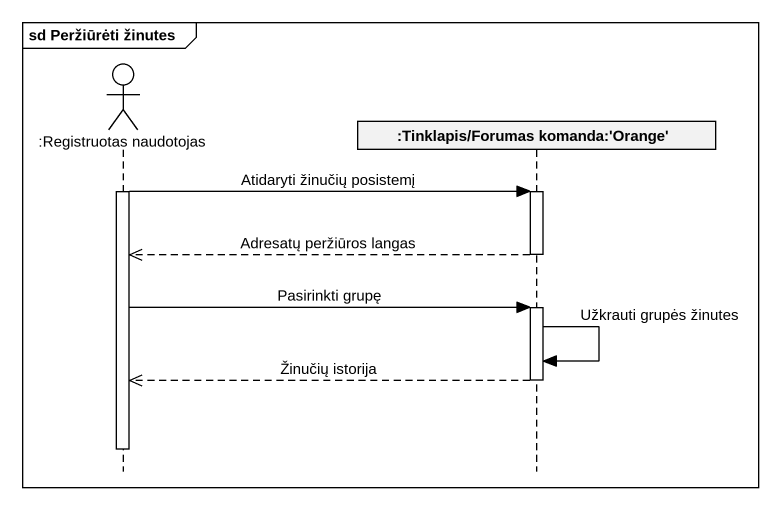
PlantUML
@startuml
mainframe sd Peržiūrėti žinutes
hide footbox
actor ":Registruotas naudotojas" as Registruotas_naudotojas
participant ":Tinklapis/Forumas komanda:'Orange'" as Tinklapis_Forumas_komanda

activate Registruotas_naudotojas
Registruotas_naudotojas -> Tinklapis_Forumas_komanda : Atidaryti žinučių posistemį
activate Tinklapis_Forumas_komanda
Tinklapis_Forumas_komanda -->> Registruotas_naudotojas : Adresatų peržiūros langas
deactivate Tinklapis_Forumas_komanda
Registruotas_naudotojas -> Tinklapis_Forumas_komanda : Pasirinkti grupę
activate Tinklapis_Forumas_komanda
Tinklapis_Forumas_komanda -> Tinklapis_Forumas_komanda : Užkrauti grupės žinutes
Tinklapis_Forumas_komanda -->> Registruotas_naudotojas : Žinučių istorija
deactivate Tinklapis_Forumas_komanda
deactivate Registruotas_naudotojas
@enduml
